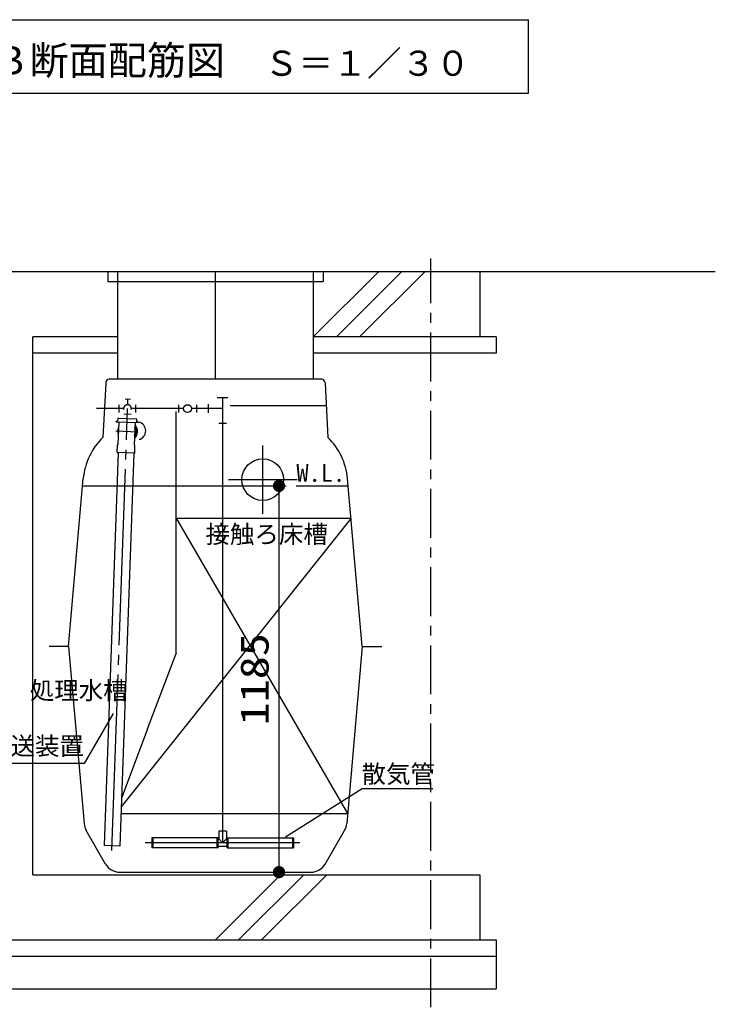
# Model space of a CAD drawing. Units: millimetres, scale not verified. Extents: x -8093 to 8093, y -5792 to 5792.
# Drawn here: x -660 to 1471, y -3791 to -762 of the extents above; entities that cross this region are included whole.
import ezdxf
from ezdxf.enums import TextEntityAlignment as Align

# ---------------------------------------------------------------- set-up
doc = ezdxf.new("R2010")
doc.units = ezdxf.units.MM
doc.header["$LTSCALE"] = 30
for name, pattern in [('CHAIN1', [8, 5, -1, 1, -1]), ('LONG_CHAIN', [21, 18, -1, 1, -1]), ('LONG_DOUBLE_CHAIN', [21.8, 18, -1, 0.6, -0.6, 0.6, -1])]:
    doc.linetypes.add(name, pattern=pattern)
for name, color, linetype, lineweight in [('0-1_00クル-フ-0躯体', 3, 'Continuous', 25), ('0-2_00クル-フ-1機器', 2, 'Continuous', 25), ('0-4_00クル-フ-6寸法', 132, 'Continuous', 25)]:
    doc.layers.add(name, color=color, linetype=linetype, lineweight=lineweight)
doc.styles.add('ＭＳ ゴシック', font='')
doc.styles.get('ＭＳ ゴシック').set_extended_font_data('MS Gothic')

msp = doc.modelspace()

# ---------------------------------------------------------------- linework, layer by layer
at = {"layer": '0-1_00クル-フ-0躯体'}
for p, q in [((-1020.77, -761.52), (899.23, -761.52)), ((899.23, -986.52), (899.23, -761.52)), ((-1020.77, -986.52), (899.23, -986.52)), ((-396.81, -1876.26), (-405.54, -2042.93)), ((-396.57, -1873.51), (-396.81, -1876.26)), ((265.07, -1864.38), (-386.61, -1864.38)), ((275.03, -1873.51), (275.27, -1876.26)), ((275.27, -1876.26), (284.01, -2042.93)), ((-320.88, -1926), (-337.06, -1925.42)), ((-329.56, -1942.39), (-328.97, -1925.71)), ((-54.89, -1920.19), (-22.65, -1920.19)), ((-38.77, -1920.19), (-38.77, -3250.38)), ((-341.99, -1954.38), (-424.69, -1954.38)), ((-356.65, -1942.73), (-356.65, -1966.02)), ((-331.08, -1984.85), (-329.99, -1954.38)), ((-158.21, -1954.38), (-318, -1954.38)), ((-305.78, -1942.73), (-305.78, -1966.02)), ((-180.77, -2704.32), (-180.77, -1963.38)), ((-174.2, -1942.73), (-174.2, -1966.02)), ((-38.77, -1954.38), (-134.21, -1954.38)), ((-118.23, -1942.73), (-118.23, -1966.02)), ((-83.19, -1940.89), (-83.19, -1967.87)), ((-83.19, -1940.89), (-83.19, -1967.87)), ((-83.19, -1942.74), (-83.19, -1966.02)), ((-15.47, -1945.34), (278.89, -1945.34)), ((-364.95, -1994.67), (-364.9, -1993.17)), ((-364.95, -1994.67), (-297.99, -1997.06)), ((-364.9, -1993.17), (-360.88, -1993.31)), ((-363.46, -1994.72), (-363.4, -1993.22)), ((-361.46, -1994.79), (-361.4, -1993.29)), ((-359.65, -1984.8), (-360.36, -1992.86)), ((-358.62, -1983.89), (-303.55, -1985.85)), ((-358.42, -2063.95), (-355.96, -1994.99)), ((-341.71, -1970.6), (-318.74, -1971.41)), ((-331.63, -2000.21), (-330.93, -1980.58)), ((-306.99, -1996.74), (-309.45, -2065.69)), ((-302.58, -1986.84), (-302.45, -1994.92)), ((-297.94, -1995.56), (-301.96, -1995.42)), ((-301.49, -1996.93), (-301.44, -1995.43)), ((-299.49, -1997), (-299.44, -1995.51)), ((-297.99, -1997.06), (-297.94, -1995.56)), ((-50.41, -1998.8), (-27.12, -1998.8)), ((-358.83, -2089.45), (-401.84, -3294.66)), ((-361.47, -2089.05), (-360.64, -2065.87)), ((-308.51, -2091.24), (-361.18, -2089.36)), ((-359.45, -2064.91), (-359.6, -2064.9)), ((-308.34, -2066.73), (-308.49, -2066.73)), ((-308.2, -2090.95), (-307.37, -2067.77)), ((-310.86, -2091.16), (-353.87, -3296.37)), ((-510.77, -2684.38), (-465.7, -2169.22)), ((389.23, -2684.38), (344.16, -2169.22)), ((354.81, -2290.88), (-349.57, -3175.76)), ((-180.77, -2290.88), (354.81, -2290.88)), ((-180.77, -2290.88), (344.44, -3196.38)), ((-510.77, -2684.38), (-570.77, -2684.38)), ((-510.77, -2684.38), (-463.24, -3227.63)), ((389.23, -2684.38), (341.71, -3227.63)), ((389.23, -2684.38), (449.23, -2684.38)), ((-268.44, -2936.94), (-181.34, -2705.84)), ((-180.77, -2704.32), (-181.34, -2705.84)), ((-462.95, -3042.73), (-470.95, -3042.73)), ((-350.3, -3196.38), (344.44, -3196.38)), ((-397.2, -3351.38), (-456.73, -3248.27)), ((-252.78, -3271.39), (-252.76, -3301.39)), ((-55.76, -3301.39), (-55.76, -3271.39)), ((-52.76, -3301.39), (-52.76, -3271.39)), ((-50.58, -3250.38), (-50.58, -3274.58)), ((-26.98, -3250.38), (-50.58, -3250.38)), ((-50.56, -3250.38), (-50.56, -3274.58)), ((-26.98, -3250.38), (-26.98, -3274.58)), ((-24.77, -3301.38), (-24.78, -3271.38)), ((-21.77, -3301.38), (-21.78, -3271.38)), ((175.23, -3271.28), (175.23, -3301.28)), ((275.67, -3351.38), (335.2, -3248.27)), ((-353.87, -3296.37), (-401.84, -3294.66)), ((-52.76, -3301.39), (-255.76, -3301.39)), ((-24.77, -3298.18), (-52.77, -3298.18)), ((-50.56, -3274.58), (-52.76, -3274.58)), ((-50.57, -3274.58), (-38.77, -3286.38)), ((-26.97, -3274.58), (-38.77, -3286.38)), ((-26.98, -3274.58), (-24.77, -3274.58)), ((-24.77, -3301.38), (178.23, -3301.28)), ((-353.9, -3376.38), (232.37, -3376.38))]:
    msp.add_line(p, q, dxfattribs=at)
at = {"layer": '0-1_00クル-フ-0躯体', "linetype": 'LONG_CHAIN'}
for p, q in [((-60.77, -1864.38), (-60.77, -1534.38)), ((-378.37, -3309.85), (-331.08, -1984.87)), ((-298.82, -2026.51), (-366.23, -2024.1)), ((84.23, -2277.63), (84.23, -2067.12)), ((-21.02, -2172.38), (189.49, -2172.38)), ((-38.77, -3250.38), (-38.77, -3286.38)), ((198.49, -3286.38), (-276.03, -3286.38))]:
    msp.add_line(p, q, dxfattribs=at)
at = {"layer": '0-1_00クル-フ-0躯体', "linetype": 'LONG_DOUBLE_CHAIN'}
msp.add_line((-467.64, -2191.38), (346.1, -2191.38), dxfattribs=at)
at = {"layer": '0-1_00クル-フ-0躯体', "color": 4}
for p, q in [((-374.61, -2889.94), (-462.95, -3042.73)), ((-470.95, -3042.73), (-1012.16, -3042.73)), ((396.7, -3119.43), (605.84, -3119.43))]:
    msp.add_line(p, q, dxfattribs=at)
at = {"layer": '0-1_00クル-フ-0躯体'}
for points in [[(-268.44, -2936.94), (-294.29, -3005.53), (-348.64, -3149.76)], [(153.63, -3268.34), (388.7, -3119.43), (396.7, -3119.43)], [(-52.76, -3271.39), (-255.78, -3271.39), (-255.76, -3301.39)], [(-24.78, -3271.38), (178.23, -3271.28), (178.23, -3301.28)]]:
    msp.add_lwpolyline(points, dxfattribs=at)
for centre, radius in [((-146.21, -1954.38), 12), ((84.23, -2172.38), 64)]:
    msp.add_circle(centre, radius, dxfattribs=at)
for centre, radius, start, end in [((-386.61, -1874.38), 10, 90, 175), ((265.07, -1874.38), 10, 5, 90), ((-329.99, -1954.38), 12, 341.3122, 194.5998), ((-360.86, -1992.81), 0.5, 267.956, 354.956), ((-358.65, -1984.89), 1, 87.956, 174.956), ((-303.58, -1986.85), 1, 0.956, 87.956), ((-301.95, -1994.92), 0.5, 180.956, 267.956), ((-301.79, -2022.64), 27.5, 284.82973, 76.43845), ((-333.77, -2025.25), 26.65, 153.78354, 200.12846), ((-332.52, -2025.3), 26.65, 334.78354, 21.12846), ((-266.46, -2186.65), 200, 134.06067, 175), ((144.92, -2186.65), 200, 5, 45.93933), ((-361.17, -2089.06), 0.3, 177.956, 267.956), ((-359.64, -2065.9), 1, 87.956, 177.956), ((-359.42, -2063.91), 1, 267.956, 357.956), ((-308.45, -2065.73), 1, 177.956, 267.956), ((-308.37, -2067.73), 1, 357.956, 87.956), ((-308.5, -2090.94), 0.3, 267.956, 357.956), ((-413.43, -3223.27), 50, 185, 210), ((291.9, -3223.27), 50, 330, 355), ((-353.9, -3326.38), 50, 210, 270), ((232.37, -3326.38), 50, 270, 330)]:
    msp.add_arc(centre, radius, start, end, dxfattribs=at)
for centre, major_axis, start_param, end_param in [((-325.92, -2024.29), (3.46, 26.43), 3.9810078, 5.6341905), ((-328.82, -2023.91), (3.46, 26.43), 4.1420376, 5.4546142), ((-328.82, -2023.91), (3.18, 24.29), 4.2636504, 5.3346771)]:
    msp.add_ellipse(centre, major_axis=major_axis, ratio=0.994339, start_param=start_param, end_param=end_param, dxfattribs=at)
at = {"layer": '0-2_00クル-フ-1機器', "linetype": 'CHAIN1'}
msp.add_line((599.23, -3790.82), (599.23, -1493.9), dxfattribs=at)
at = {"layer": '0-2_00クル-フ-1機器'}
for p, q in [((1471.12, -1534.38), (-1805.7, -1534.38)), ((-390.77, -1534.38), (-390.77, -1564.38)), ((-360.77, -1534.38), (-360.77, -1864.38)), ((239.23, -1534.38), (239.23, -1864.38)), ((239.23, -1734.38), (439.23, -1534.38)), ((269.23, -1534.38), (269.23, -1564.38)), ((309.94, -1734.38), (509.94, -1534.38)), ((380.65, -1734.38), (580.65, -1534.38)), ((749.23, -1534.38), (749.23, -1734.38)), ((-390.77, -1564.38), (269.23, -1564.38)), ((-360.77, -1734.38), (-620.77, -1734.38)), ((-620.77, -3384.38), (-620.77, -1734.38)), ((799.23, -1734.38), (239.23, -1734.38)), ((799.23, -1734.38), (799.23, -1784.38)), ((-360.77, -1784.38), (-620.77, -1784.38)), ((799.23, -1784.38), (239.23, -1784.38)), ((-620.77, -3384.38), (749.23, -3384.38)), ((-60.77, -3584.38), (139.23, -3384.38)), ((9.94, -3584.38), (209.94, -3384.38)), ((80.65, -3584.38), (280.65, -3384.38)), ((749.23, -3384.38), (749.23, -3584.38)), ((-920.77, -3584.38), (799.23, -3584.38)), ((799.23, -3584.38), (799.23, -3734.38)), ((-920.77, -3634.38), (799.23, -3634.38)), ((-920.77, -3734.38), (799.23, -3734.38))]:
    msp.add_line(p, q, dxfattribs=at)
at = {"layer": '0-4_00クル-フ-6寸法', "color": 4}
for p, q in [((14.12, -2191.38), (134.12, -2191.38)), ((134.12, -2191.38), (134.12, -3376.38)), ((14.12, -3376.38), (134.12, -3376.38))]:
    msp.add_line(p, q, dxfattribs=at)
at = {"layer": '0-4_00クル-フ-6寸法'}
for points in [[(134.12, -2191.38), (118.29, -2181.33), (119.67, -2179.43)], [(134.12, -2191.38), (119.67, -2179.43), (121.28, -2177.71)], [(134.12, -2191.38), (121.28, -2177.71), (123.1, -2176.21)], [(134.12, -2191.38), (123.1, -2176.21), (125.09, -2174.95)], [(134.12, -2191.38), (125.09, -2174.95), (127.22, -2173.95)], [(134.12, -2191.38), (127.22, -2173.95), (129.46, -2173.22)], [(134.12, -2191.38), (129.46, -2173.22), (131.77, -2172.78)], [(134.12, -2191.38), (131.77, -2172.78), (134.12, -2172.63)], [(134.12, -2191.38), (134.12, -2172.63), (136.47, -2172.78)], [(134.12, -2191.38), (136.47, -2172.78), (138.78, -2173.22)], [(134.12, -2191.38), (138.78, -2173.22), (141.02, -2173.95)], [(134.12, -2191.38), (141.02, -2173.95), (143.15, -2174.95)], [(134.12, -2191.38), (143.15, -2174.95), (145.14, -2176.21)], [(134.12, -2191.38), (145.14, -2176.21), (146.95, -2177.71)], [(134.12, -2191.38), (146.95, -2177.71), (148.57, -2179.43)], [(134.12, -2191.38), (148.57, -2179.43), (149.95, -2181.33)], [(134.12, -2191.38), (115.41, -2190.2), (115.7, -2187.87)], [(134.12, -2191.38), (115.41, -2192.56), (115.41, -2190.2)], [(134.12, -2191.38), (115.7, -2194.89), (115.41, -2192.56)], [(134.12, -2191.38), (115.7, -2187.87), (116.29, -2185.59)], [(134.12, -2191.38), (116.29, -2197.17), (115.7, -2194.89)], [(134.12, -2191.38), (116.29, -2185.59), (117.15, -2183.4)], [(134.12, -2191.38), (117.15, -2199.36), (116.29, -2197.17)], [(134.12, -2191.38), (117.15, -2183.4), (118.29, -2181.33)], [(134.12, -2191.38), (118.29, -2201.43), (117.15, -2199.36)], [(134.12, -2191.38), (119.67, -2203.33), (118.29, -2201.43)], [(134.12, -2191.38), (121.28, -2205.05), (119.67, -2203.33)], [(134.12, -2191.38), (123.1, -2206.55), (121.28, -2205.05)], [(134.12, -2191.38), (125.09, -2207.81), (123.1, -2206.55)], [(134.12, -2191.38), (127.22, -2208.81), (125.09, -2207.81)], [(134.12, -2191.38), (129.46, -2209.54), (127.22, -2208.81)], [(134.12, -2191.38), (131.77, -2209.98), (129.46, -2209.54)], [(134.12, -2191.38), (134.12, -2210.13), (131.77, -2209.98)], [(134.12, -2191.38), (149.95, -2181.33), (151.08, -2183.4)], [(134.12, -2191.38), (151.08, -2183.4), (151.95, -2185.59)], [(134.12, -2191.38), (151.95, -2185.59), (152.54, -2187.87)], [(134.12, -2191.38), (152.54, -2187.87), (152.83, -2190.2)], [(134.12, -2191.38), (152.83, -2190.2), (152.83, -2192.56)], [(134.12, -2191.38), (136.47, -2209.98), (134.12, -2210.13)], [(134.12, -2191.38), (138.78, -2209.54), (136.47, -2209.98)], [(134.12, -2191.38), (141.02, -2208.81), (138.78, -2209.54)], [(134.12, -2191.38), (143.15, -2207.81), (141.02, -2208.81)], [(134.12, -2191.38), (145.14, -2206.55), (143.15, -2207.81)], [(134.12, -2191.38), (146.95, -2205.05), (145.14, -2206.55)], [(134.12, -2191.38), (148.57, -2203.33), (146.95, -2205.05)], [(134.12, -2191.38), (149.95, -2201.43), (148.57, -2203.33)], [(134.12, -2191.38), (151.08, -2199.36), (149.95, -2201.43)], [(134.12, -2191.38), (151.95, -2197.17), (151.08, -2199.36)], [(134.12, -2191.38), (152.54, -2194.89), (151.95, -2197.17)], [(134.12, -2191.38), (152.83, -2192.56), (152.54, -2194.89)], [(134.12, -3376.38), (121.28, -3362.71), (123.1, -3361.21)], [(134.12, -3376.38), (123.1, -3361.21), (125.09, -3359.95)], [(134.12, -3376.38), (125.09, -3359.95), (127.22, -3358.95)], [(134.12, -3376.38), (127.22, -3358.95), (129.46, -3358.22)], [(134.12, -3376.38), (129.46, -3358.22), (131.77, -3357.78)], [(134.12, -3376.38), (131.77, -3357.78), (134.12, -3357.63)], [(134.12, -3376.38), (134.12, -3357.63), (136.47, -3357.78)], [(134.12, -3376.38), (136.47, -3357.78), (138.78, -3358.22)], [(134.12, -3376.38), (138.78, -3358.22), (141.02, -3358.95)], [(134.12, -3376.38), (141.02, -3358.95), (143.15, -3359.95)], [(134.12, -3376.38), (143.15, -3359.95), (145.14, -3361.21)], [(134.12, -3376.38), (145.14, -3361.21), (146.95, -3362.71)], [(134.12, -3376.38), (115.41, -3375.21), (115.7, -3372.87)], [(134.12, -3376.38), (115.41, -3377.56), (115.41, -3375.21)], [(134.12, -3376.38), (115.7, -3379.9), (115.41, -3377.56)], [(134.12, -3376.38), (115.7, -3372.87), (116.29, -3370.59)], [(134.12, -3376.38), (116.29, -3382.18), (115.7, -3379.9)], [(134.12, -3376.38), (116.29, -3370.59), (117.15, -3368.4)], [(134.12, -3376.38), (117.15, -3384.37), (116.29, -3382.18)], [(134.12, -3376.38), (117.15, -3368.4), (118.29, -3366.34)], [(134.12, -3376.38), (118.29, -3386.43), (117.15, -3384.37)], [(134.12, -3376.38), (118.29, -3366.34), (119.67, -3364.43)], [(134.12, -3376.38), (119.67, -3388.33), (118.29, -3386.43)], [(134.12, -3376.38), (119.67, -3364.43), (121.28, -3362.71)], [(134.12, -3376.38), (121.28, -3390.05), (119.67, -3388.33)], [(134.12, -3376.38), (123.1, -3391.55), (121.28, -3390.05)], [(134.12, -3376.38), (125.09, -3392.81), (123.1, -3391.55)], [(134.12, -3376.38), (127.22, -3393.82), (125.09, -3392.81)], [(134.12, -3376.38), (129.46, -3394.54), (127.22, -3393.82)], [(134.12, -3376.38), (131.77, -3394.99), (129.46, -3394.54)], [(134.12, -3376.38), (134.12, -3395.13), (131.77, -3394.99)], [(134.12, -3376.38), (146.95, -3362.71), (148.57, -3364.43)], [(134.12, -3376.38), (148.57, -3364.43), (149.95, -3366.34)], [(134.12, -3376.38), (149.95, -3366.34), (151.08, -3368.4)], [(134.12, -3376.38), (151.08, -3368.4), (151.95, -3370.59)], [(134.12, -3376.38), (151.95, -3370.59), (152.54, -3372.87)], [(134.12, -3376.38), (152.54, -3372.87), (152.83, -3375.21)], [(134.12, -3376.38), (152.83, -3375.21), (152.83, -3377.56)], [(134.12, -3376.38), (136.47, -3394.99), (134.12, -3395.13)], [(134.12, -3376.38), (138.78, -3394.54), (136.47, -3394.99)], [(134.12, -3376.38), (141.02, -3393.82), (138.78, -3394.54)], [(134.12, -3376.38), (143.15, -3392.81), (141.02, -3393.82)], [(134.12, -3376.38), (145.14, -3391.55), (143.15, -3392.81)], [(134.12, -3376.38), (146.95, -3390.05), (145.14, -3391.55)], [(134.12, -3376.38), (148.57, -3388.33), (146.95, -3390.05)], [(134.12, -3376.38), (149.95, -3386.43), (148.57, -3388.33)], [(134.12, -3376.38), (151.08, -3384.37), (149.95, -3386.43)], [(134.12, -3376.38), (151.95, -3382.18), (151.08, -3384.37)], [(134.12, -3376.38), (152.54, -3379.9), (151.95, -3382.18)], [(134.12, -3376.38), (152.83, -3377.56), (152.54, -3379.9)]]:
    msp.add_solid(points, dxfattribs=at)

# ---------------------------------------------------------------- texts
at = {"layer": '0-1_00クル-フ-0躯体', "color": 4, "style": 'ＭＳ ゴシック'}
for s, height, p in [('Ｂ-Ｂ断面配筋図', 87.98, (-930.77, -956.52)), ('Ｓ＝１／３０', 76.98, (89.23, -956.52)), ('W.L.', 54.99, (187.42, -2195.49)), ('接触ろ床槽', 54.99, (-91.14, -2383.54)), ('処理水槽', 54.99, (-629.62, -2862.88)), ('循環水移送装置', 54.99, (-988.8, -3033.29)), ('散気管', 54.99, (387.08, -3119.09))]:
    msp.add_text(s, height=height, dxfattribs=at).set_placement(p, align=Align.BOTTOM_LEFT)
at = {"layer": '0-4_00クル-フ-6寸法', "color": 3, "style": 'ＭＳ ゴシック', "width": 1.2}
msp.add_text('1185', height=86.66, rotation=90, dxfattribs=at).set_placement((128.27, -2926.17), align=Align.BOTTOM_LEFT)

doc.saveas('drawing.dxf')
